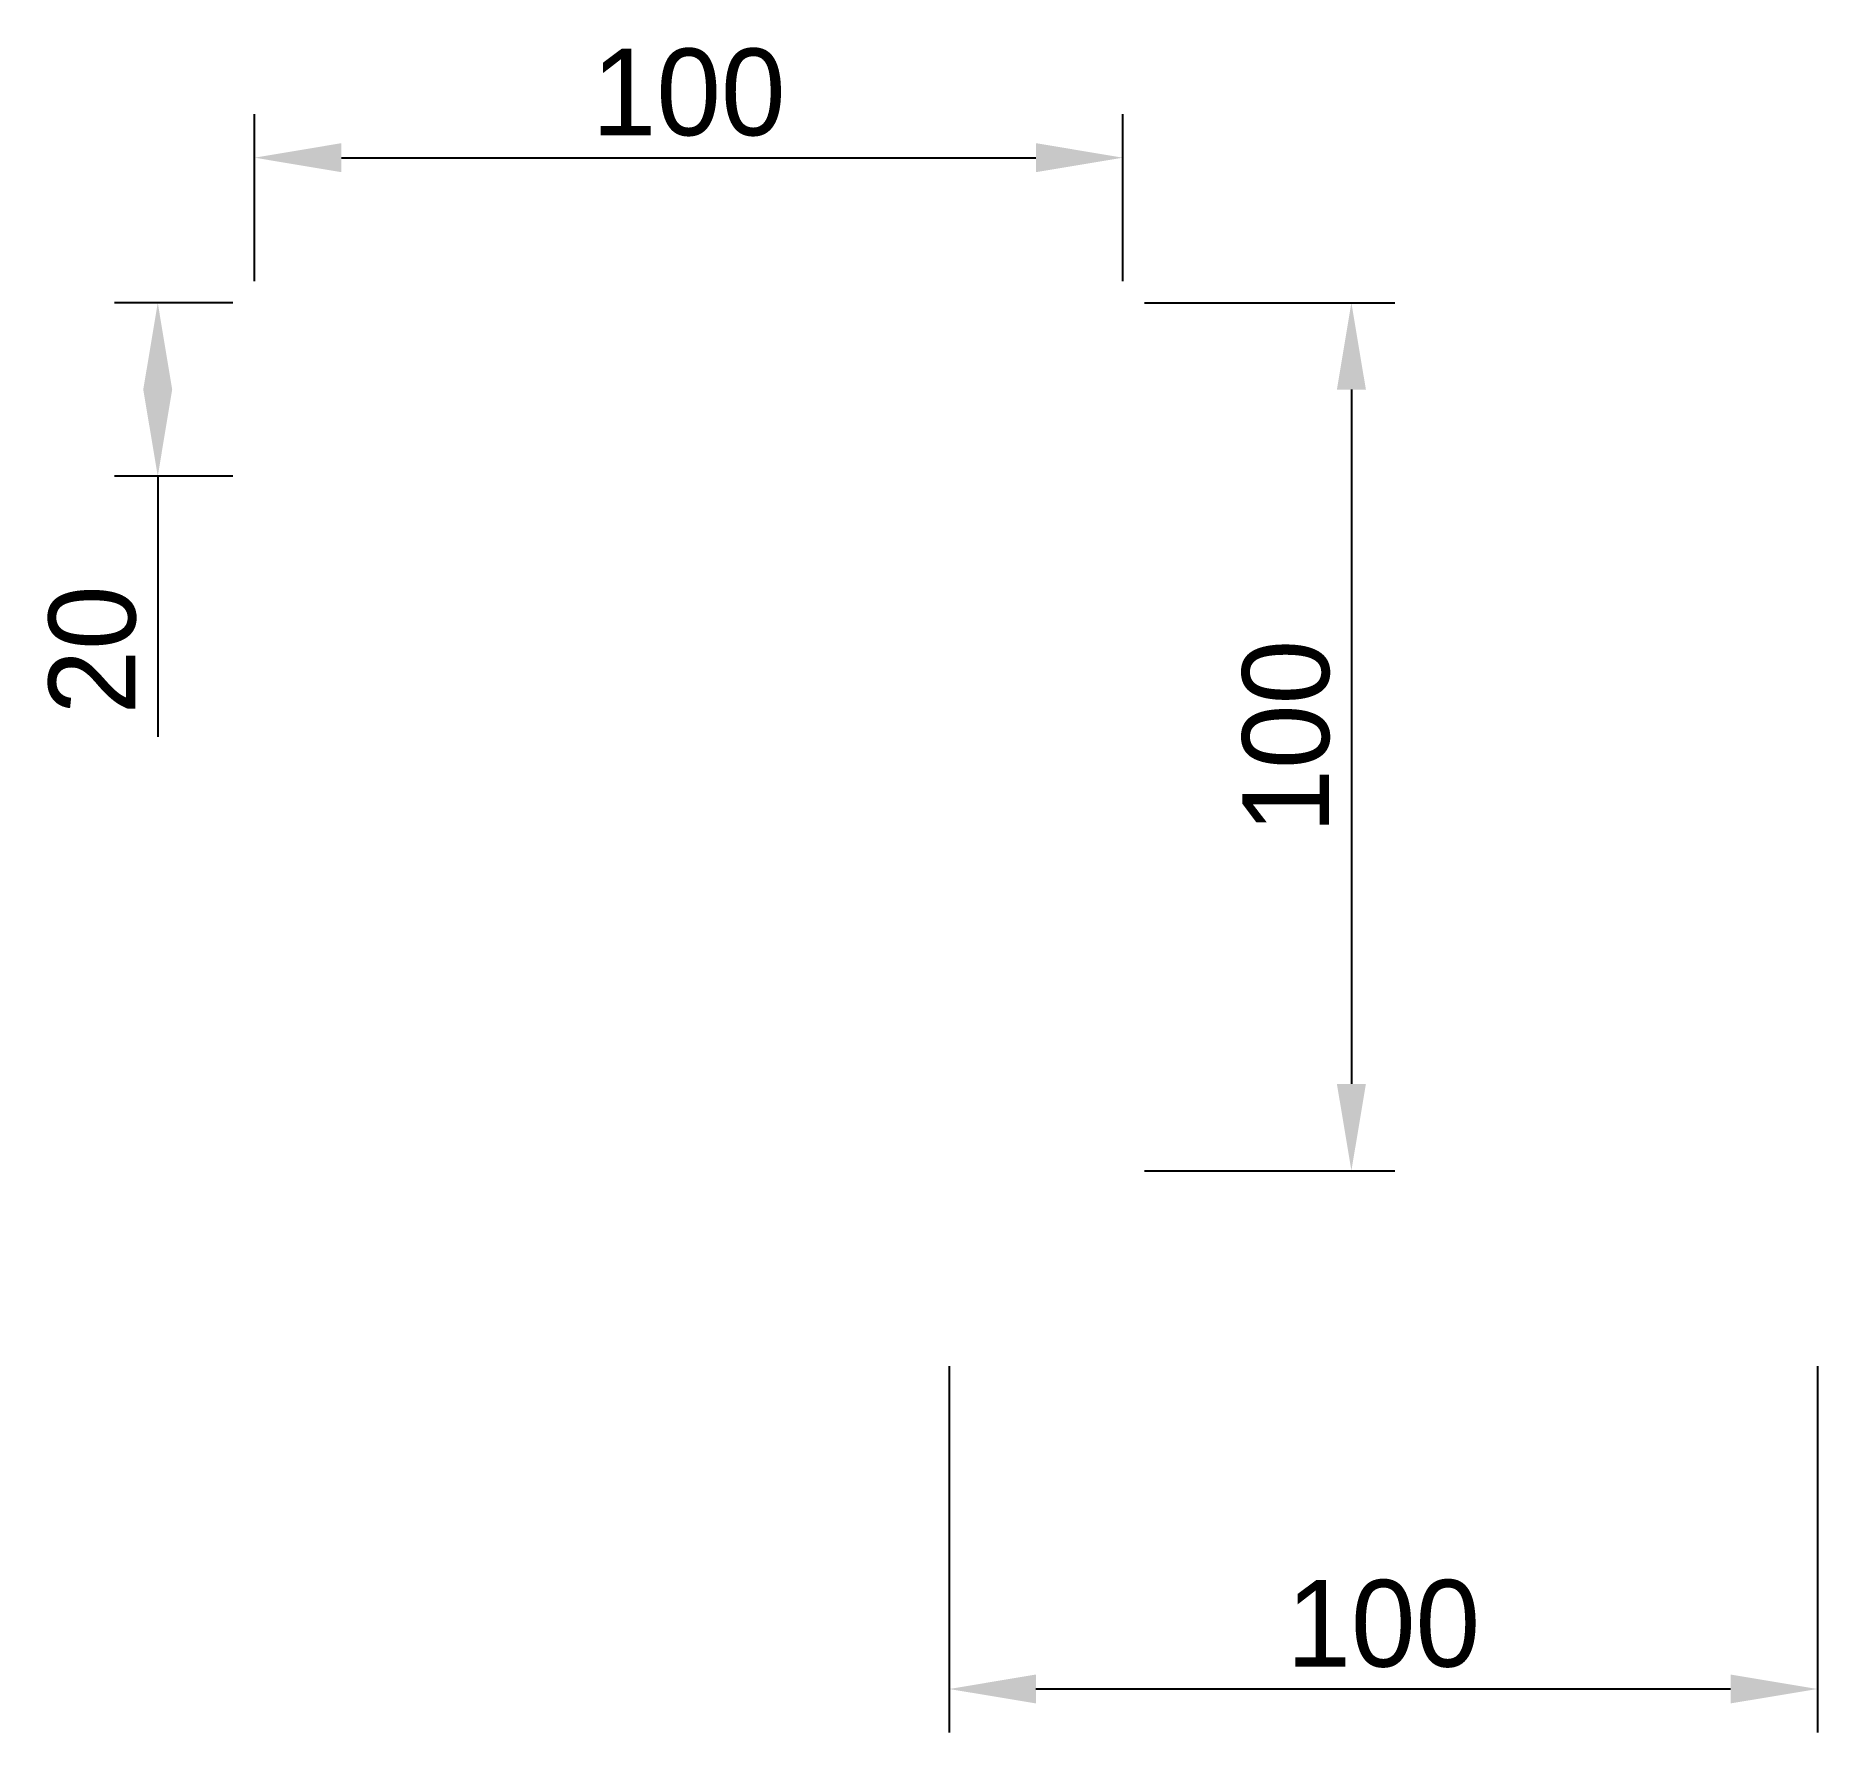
# Model space of a CAD drawing. Header units: millimetres. Extents: x 170 to 375, y 67 to 262.
import ezdxf

# ---------------------------------------------------------------- set-up
doc = ezdxf.new("R2010")
doc.units = ezdxf.units.MM
doc.dimstyles.new('ISO-25', dxfattribs={"dimscale": 4, "dimtxt": 2.5, "dimasz": 2.5, "dimexe": 1.25, "dimexo": 0.625, "dimtad": 1, "dimdsep": 46, "dimtxsty": 'Standard', "dimcen": 2.5, "dimadec": 0, "dimazin": 0, "dimtfac": 1, "dimtmove": 0, "dimatfit": 3, "dimfxl": 0, "dimarcsym": 0})

# ---------------------------------------------------------------- blocks, each defined once
blk = doc.blocks.new('*D1')
at = {"color": 0, "lineweight": -2, "transparency": 16777216}
for p, q in [((192.33, 231.41), (178.68, 231.41)), ((192.33, 211.41), (178.68, 211.41)), ((183.68, 211.41), (183.68, 181.41))]:
    blk.add_line(p, q, dxfattribs=at)
at = {"color": 0, "transparency": 16777216}
for points in [[(182.01, 221.41), (185.34, 221.41), (183.68, 231.41)], [(182.01, 221.41), (185.34, 221.41), (183.68, 211.41)]]:
    blk.add_solid(points, dxfattribs=at)
at = {"layer": 'Defpoints', "color": 0, "transparency": 16777216}
for p in [(194.83, 231.41), (183.68, 211.41), (194.83, 211.41)]:
    blk.add_point(p, dxfattribs=at)
at = {"color": 0, "transparency": 16777216, "insert": (176.18, 191.41), "char_height": 10, "attachment_point": 5, "rotation": 90}
blk.add_mtext('20', dxfattribs=at)
blk = doc.blocks.new('*D2')
at = {"color": 0, "lineweight": -2, "transparency": 16777216}
for p, q in [((194.83, 233.91), (194.83, 253.12)), ((294.83, 233.91), (294.83, 253.12)), ((204.83, 248.12), (284.83, 248.12))]:
    blk.add_line(p, q, dxfattribs=at)
at = {"color": 0, "transparency": 16777216}
for points in [[(204.83, 249.79), (204.83, 246.45), (194.83, 248.12)], [(284.83, 249.79), (284.83, 246.45), (294.83, 248.12)]]:
    blk.add_solid(points, dxfattribs=at)
at = {"layer": 'Defpoints', "color": 0, "transparency": 16777216}
for p in [(294.83, 248.12), (194.83, 231.41), (294.83, 231.41)]:
    blk.add_point(p, dxfattribs=at)
at = {"color": 0, "transparency": 16777216, "insert": (244.83, 255.62), "char_height": 10, "attachment_point": 5}
blk.add_mtext('100', dxfattribs=at)
blk = doc.blocks.new('*D4')
at = {"color": 0, "lineweight": -2, "transparency": 16777216}
for p, q in [((297.33, 231.41), (326.16, 231.41)), ((321.16, 221.41), (321.16, 141.41)), ((297.33, 131.41), (326.16, 131.41))]:
    blk.add_line(p, q, dxfattribs=at)
at = {"color": 0, "transparency": 16777216}
for points in [[(319.49, 221.41), (322.83, 221.41), (321.16, 231.41)], [(319.49, 141.41), (322.83, 141.41), (321.16, 131.41)]]:
    blk.add_solid(points, dxfattribs=at)
at = {"layer": 'Defpoints', "color": 0, "transparency": 16777216}
for p in [(294.83, 231.41), (294.83, 131.41), (321.16, 131.41)]:
    blk.add_point(p, dxfattribs=at)
at = {"color": 0, "transparency": 16777216, "insert": (313.66, 181.41), "char_height": 10, "attachment_point": 5, "rotation": 90}
blk.add_mtext('100', dxfattribs=at)
blk = doc.blocks.new('*D5')
at = {"color": 0, "lineweight": -2, "transparency": 16777216}
for p, q in [((274.83, 108.91), (274.83, 66.7)), ((374.83, 108.91), (374.83, 66.7)), ((364.83, 71.7), (284.83, 71.7))]:
    blk.add_line(p, q, dxfattribs=at)
at = {"color": 0, "transparency": 16777216}
for points in [[(284.83, 73.37), (284.83, 70.04), (274.83, 71.7)], [(364.83, 73.37), (364.83, 70.04), (374.83, 71.7)]]:
    blk.add_solid(points, dxfattribs=at)
at = {"layer": 'Defpoints', "color": 0, "transparency": 16777216}
for p in [(274.83, 111.41), (374.83, 111.41), (274.83, 71.7)]:
    blk.add_point(p, dxfattribs=at)
at = {"color": 0, "transparency": 16777216, "insert": (324.83, 79.2), "char_height": 10, "attachment_point": 5}
blk.add_mtext('100', dxfattribs=at)

msp = doc.modelspace()

# ---------------------------------------------------------------- dimensions: what is measured, and where the dimension line sits
at = {"color": 3}
for base, p1, p2, picture, middle in [((294.829, 248.119), (194.829, 231.413), (294.829, 231.413), '*D2', (244.829, 255.619)), ((274.829, 71.705), (374.829, 111.413), (274.829, 111.413), '*D5', (324.829, 79.205))]:
    dim = msp.add_linear_dim(base=base, p1=p1, p2=p2, dimstyle='ISO-25', dxfattribs=at)
    dim.commit()
    dim.dimension.update_dxf_attribs({"geometry": picture, "text_midpoint": middle})
for base, p1, p2, picture, middle in [((183.675, 211.413), (194.829, 231.413), (194.829, 211.413), '*D1', (176.175, 191.413)), ((321.161, 131.413), (294.829, 231.413), (294.829, 131.413), '*D4', (313.661, 181.413))]:
    dim = msp.add_linear_dim(base=base, p1=p1, p2=p2, angle=90, dimstyle='ISO-25', dxfattribs=at)
    dim.commit()
    dim.dimension.update_dxf_attribs({"geometry": picture, "text_midpoint": middle})

doc.saveas('drawing.dxf')
